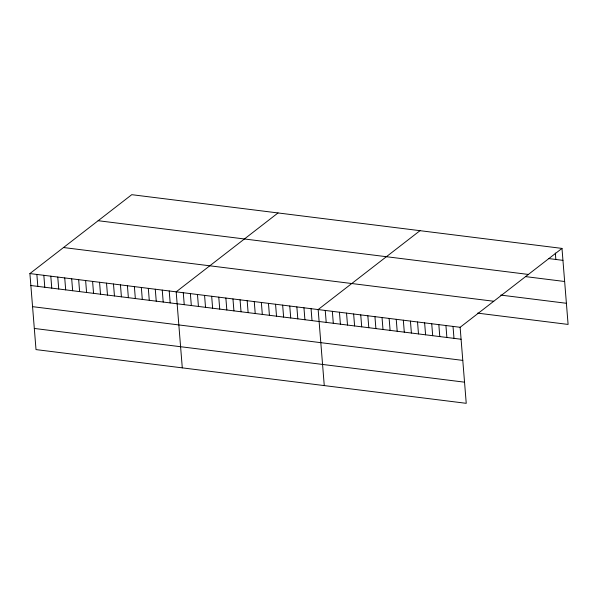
<?xml version="1.0" encoding="UTF-8"?>
<svg xmlns="http://www.w3.org/2000/svg" width="598" height="598" viewBox="0 0 598 598"><rect width="100%" height="100%" fill="white"/><g stroke="black" fill="none" stroke-linecap="round" stroke-linejoin="round"><path stroke-width="0.9" d="M561.985 248.402L460.124 327.293L466.238 403.321L36.015 349.598L29.9 273.57L131.762 194.679L561.985 248.402L568.1 324.43L477.593 313.128M278.04 212.94L176.178 291.831L182.293 367.867M420.013 230.671L318.151 309.562L324.266 385.598M548.747 258.575L562.942 260.354M98.147 220.707L528.37 274.437M525.605 276.62L564.647 281.501M500.735 295.083L566.396 303.283M63.515 247.535L493.731 301.257M29.9 273.57L460.124 327.293M30.864 285.515L461.08 339.245M32.561 306.662L462.785 360.392M34.318 328.452L464.534 382.174M555.325 253.029L555.848 259.465M453.022 326.411L453.987 338.356M445.921 325.521L446.885 337.466M438.827 324.632L439.784 336.584M431.726 323.75L432.69 335.695M424.625 322.86L425.589 334.813M417.531 321.978L418.488 333.923M410.43 321.089L411.394 333.034M403.329 320.199L404.293 332.152M396.235 319.317L397.192 331.262M389.134 318.428L390.098 330.38M382.032 317.545L382.997 329.491M374.939 316.656L375.895 328.601M367.837 315.766L368.802 327.719M360.736 314.884L361.7 326.829M353.642 313.995L354.599 325.947M346.541 313.113L347.505 325.058M339.447 312.223L340.404 324.168M332.346 311.334L333.303 323.286M325.245 310.452L326.209 322.397M311.05 308.68L312.007 320.625M303.948 307.791L304.913 319.736M296.855 306.901L297.811 318.854M289.753 306.019L290.718 317.964M282.652 305.13L283.616 317.082M275.558 304.247L276.515 316.192M268.457 303.358L269.421 315.303M261.356 302.476L262.32 314.421M254.262 301.586L255.219 313.531M247.161 300.697L248.125 312.649M240.06 299.815L241.024 311.76M232.966 298.925L233.923 310.87M225.865 298.043L226.829 309.988M218.763 297.154L219.728 309.099M211.67 296.264L212.626 308.217M204.568 295.382L205.533 307.327M197.475 294.493L198.431 306.438M190.373 293.611L191.33 305.556M183.272 292.721L184.236 304.666M169.212 290.964L170.168 302.909M162.245 290.097L163.202 302.042M155.278 289.223L156.242 301.175M148.311 288.356L149.276 300.301M141.345 287.481L142.309 299.434M134.386 286.614L135.342 298.559M127.419 285.747L128.376 297.692M120.452 284.872L121.409 296.825M113.485 284.005L114.45 295.95M106.519 283.138L107.483 295.083M99.552 282.263L100.516 294.216M92.593 281.396L93.55 293.341M85.626 280.522L86.583 292.474M78.659 279.655L79.616 291.6M71.693 278.788L72.657 290.733M64.726 277.913L65.69 289.866M57.759 277.046L58.724 288.991M50.8 276.179L51.757 288.124M43.833 275.304L44.79 287.257M36.867 274.437L37.824 286.382"/></g></svg>
